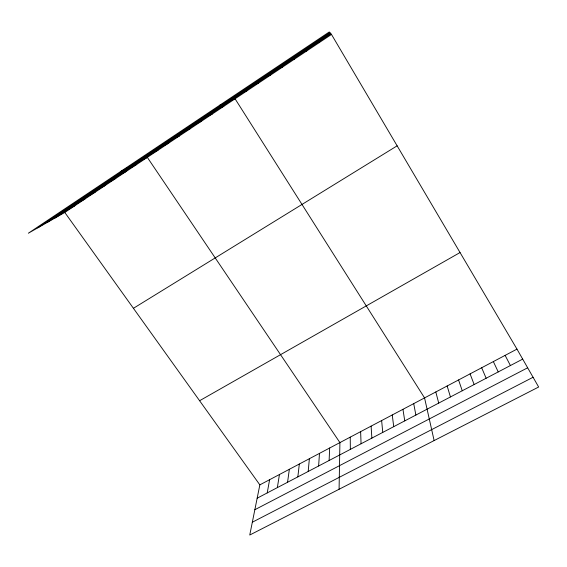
<?xml version="1.0" encoding="UTF-8"?>
<svg xmlns="http://www.w3.org/2000/svg" width="567" height="567" viewBox="0 0 567 567"><rect width="100%" height="100%" fill="white"/><g stroke="black" fill="none" stroke-linecap="round" stroke-linejoin="round"><path stroke-width="0.85" d="M339.08 489.271L339.909 442.593L147.321 157.371L120.636 171.496M329.115 460.503L329.661 448.001M318.619 466.003L319.483 453.38M308.193 471.461L309.369 458.717M297.845 476.882L299.326 464.019M287.561 482.269L289.354 469.285M277.355 487.613L279.446 474.508M267.22 492.921L269.608 479.703M64.794 212.455L259.842 484.863L249.756 535.028L538.65 387.02L516.976 349.116L331.482 34.445L329.264 31.972L28.35 233.221L64.794 212.455L331.482 34.445M37.741 227.87L329.838 32.617M46.848 222.682L330.398 33.233M55.19 217.926L330.901 33.8M133.422 308.306L397.141 145.825M199.598 400.727L460.05 252.542M65.545 211.009L74.837 205.75M75.978 204.042L84.958 198.996M86.489 197.025L95.157 192.185M97.085 189.945L105.434 185.331M107.765 182.815L115.788 178.421M118.531 175.628L126.214 171.454M129.375 168.385L136.725 164.437M259.842 484.863L516.976 349.116M257.156 498.195L522.689 359.109M151.332 153.721L157.995 150.248M254.845 509.712L527.657 367.792M252.329 522.221L533.072 377.268M162.445 146.3L168.746 143.068M173.644 138.823L179.59 135.832M184.934 131.282L190.512 128.539M196.31 123.684L201.519 121.196M207.784 116.022L212.618 113.79M219.351 108.297L223.795 106.327M219.578 105.327L235.071 98.8L424.555 397.906L434.124 440.573M243.13 92.421L246.773 90.989M255.348 84.256L258.58 83.108M267.674 76.028L270.48 75.17M280.098 67.728L282.479 67.161M292.636 59.358L294.578 59.081M305.28 50.91L306.775 50.938M318.037 42.397L319.079 42.731M505.119 355.374L510.413 365.545M493.354 361.59L498.237 371.924M481.674 367.756L486.146 378.253M470.078 373.873L474.154 384.539M458.568 379.947L462.254 390.769M447.15 385.978L450.439 396.957M435.81 391.967L438.723 403.094M413.712 403.633L415.88 415.058M402.946 409.317L404.76 420.884M392.258 414.959L393.718 426.668M381.641 420.565L382.753 432.408M371.101 426.129L371.874 438.107M360.633 431.65L361.066 443.77M350.236 437.143L350.342 449.39"/></g></svg>
